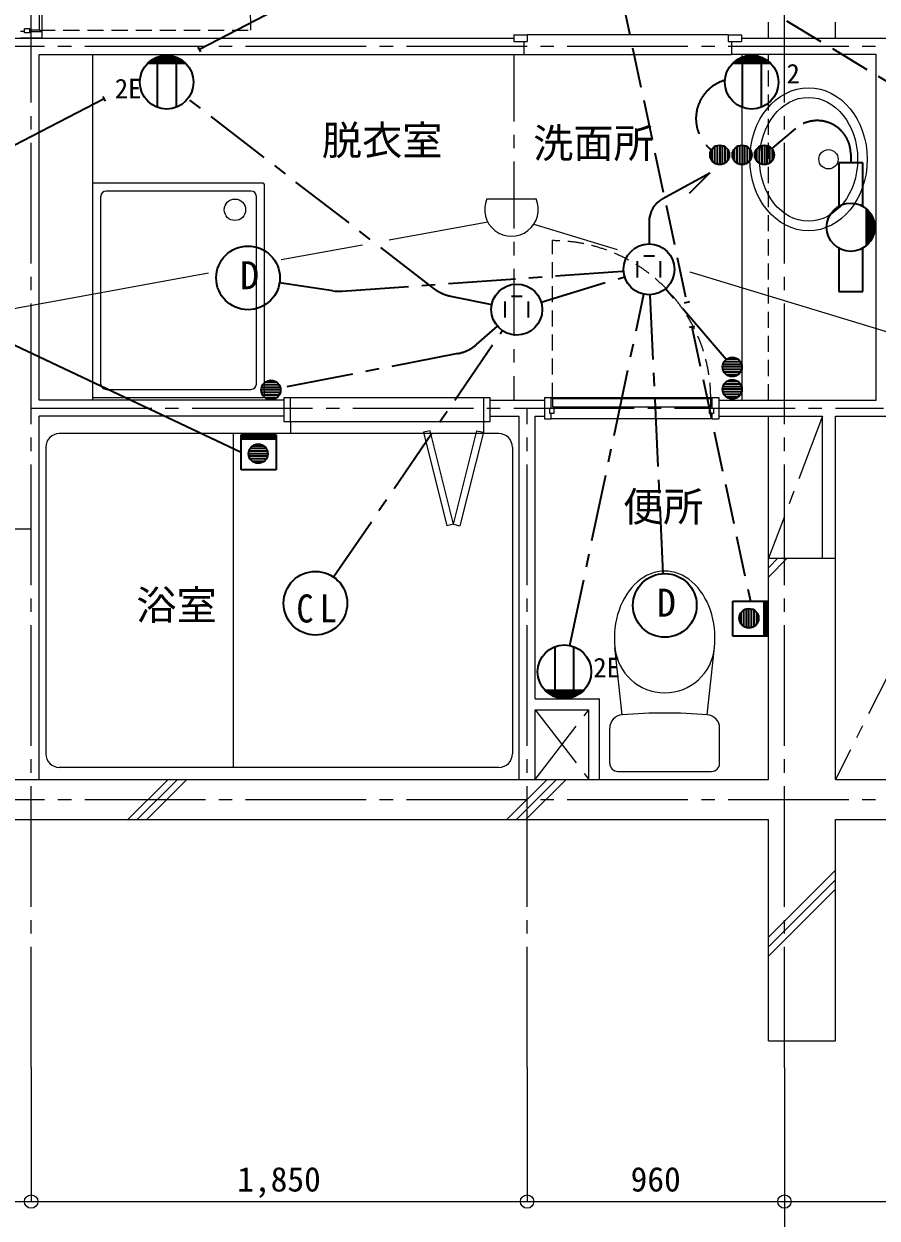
# Model space of a CAD drawing. Units: millimetres at full size, sheet at 1:50. Extents: x -9674 to 9699, y -6794 to 6791.
# Drawn here: x -920 to 2263, y -4511 to -56 of the extents above; entities that cross this region are included whole.
import ezdxf
from ezdxf.enums import TextEntityAlignment as Align

# ---------------------------------------------------------------- set-up
doc = ezdxf.new("R2010")
doc.units = ezdxf.units.MM
doc.header["$LTSCALE"] = 50
doc.header["$PDMODE"] = 32
doc.header["$PDSIZE"] = 50
for name, pattern in [('CHAIN1', [8, 5, -1, 1, -1]), ('CHAIN2', [12, 9, -1, 1, -1]), ('DASHED1', [1.8, 1.2, -0.6]), ('DASHED3', [4, 3, -1])]:
    doc.linetypes.add(name, pattern=pattern)
for name, color, linetype, lineweight in [('1-0_芯', 134, 'CHAIN2', 9), ('1-1_躯体', 134, 'Continuous', 9), ('1-2_間仕切', 134, 'Continuous', 9), ('1-3_建具', 134, 'Continuous', 9), ('1-4_仕上げ', 134, 'Continuous', 9), ('1-5_設備', 134, 'Continuous', 9), ('1-7_その他', 134, 'DASHED1', 9), ('1-8_ハッチ', 134, 'Continuous', 9), ('1-B_寸法', 134, 'Continuous', 9), ('1-C_梁', 134, 'DASHED1', 9), ('1-D_記号', 134, 'CHAIN1', 9), ('2-0_芯', 2, 'Continuous', 35), ('2-E', 2, 'Continuous', 35), ('3-3', 1, 'Continuous', 25), ('3-E', 3, 'Continuous', 35)]:
    doc.layers.add(name, color=color, linetype=linetype, lineweight=lineweight)
doc.layers.add('1-A_文字', color=134, linetype='Continuous')
doc.styles.add('ＭＳ ゴシック', font='')
doc.styles.get('ＭＳ ゴシック').set_extended_font_data('MS Gothic')

msp = doc.modelspace()

# ---------------------------------------------------------------- linework, layer by layer
at = {"layer": '1-0_芯'}
for p, q in [((-892.5, -3949.49), (-892.5, 4520.51)), ((1917.5, -3949.49), (1917.5, 4520.51)), ((-8492.5, -139.49), (3087.5, -139.49)), ((-892.5, -1489.49), (2286.5, -1489.49)), ((957.5, -3949.49), (957.5, -1489.49)), ((-3032.5, -1939.49), (-892.5, -1939.49)), ((-8492.5, -2949.49), (8517.5, -2949.49))]:
    msp.add_line(p, q, dxfattribs=at)
at = {"layer": '1-1_躯体'}
for p, q in [((1857.5, -2049.49), (2107.5, -2049.49)), ((1857.5, -2874.49), (1857.5, -2049.49)), ((2107.5, -2874.49), (2107.5, -2049.49)), ((-2842.5, -2874.49), (1857.5, -2874.49)), ((2107.5, -2874.49), (6557.5, -2874.49)), ((-2842.5, -3024.49), (1857.5, -3024.49)), ((1857.5, -3849.49), (1857.5, -3024.49)), ((2107.5, -3849.49), (2107.5, -3024.49)), ((2107.5, -3024.49), (6557.5, -3024.49)), ((1857.5, -3849.49), (2107.5, -3849.49))]:
    msp.add_line(p, q, dxfattribs=at)
at = {"layer": '1-2_間仕切'}
for p, q in [((-1332.5, -109.49), (907.5, -109.49)), ((945, -121.99), (945, -169.49)), ((1720, -121.99), (1720, -169.49)), ((1757.5, -109.49), (2312.5, -109.49)), ((-862.5, -169.49), (945, -169.49)), ((-862.5, -1459.49), (-862.5, -169.49)), ((2260, -169.49), (1720, -169.49)), ((2260, -1459.49), (2260, -169.49)), ((49.5, -1459.49), (-862.5, -1459.49)), ((819.5, -1459.49), (1022.5, -1459.49)), ((1047.5, -1449.49), (1647.5, -1449.49)), ((1672.5, -1459.49), (2260, -1459.49)), ((49.5, -1519.49), (-862.5, -1519.49)), ((-862.5, -2874.49), (-862.5, -1519.49)), ((819.5, -1519.49), (927.5, -1519.49)), ((927.5, -2874.49), (927.5, -1519.49)), ((987.5, -1519.49), (1022.5, -1519.49)), ((987.5, -2574.49), (987.5, -1519.49)), ((1672.5, -1519.49), (2060, -1519.49)), ((2060, -2049.49), (2060, -1519.49)), ((2107.5, -2049.49), (2107.5, -1519.49)), ((2107.5, -1519.49), (2307.5, -1519.49)), ((987.5, -2574.49), (1227.5, -2574.49)), ((1227.5, -2874.49), (1227.5, -2574.49)), ((987.5, -2614.49), (1187.5, -2614.49)), ((987.5, -2874.49), (987.5, -2614.49)), ((1187.5, -2874.49), (1187.5, -2614.49))]:
    msp.add_line(p, q, dxfattribs=at)
at = {"layer": '1-3_建具'}
for p, q in [((-892.5, -79.49), (-892.5, 710.51)), ((-862.5, 710.51), (-862.5, -79.49)), ((-917.5, -84.49), (-932.5, -84.49)), ((-897.5, -74.49), (-917.5, -74.49)), ((-917.5, -89.49), (-917.5, -74.49)), ((-897.5, -89.49), (-897.5, -74.49)), ((-897.5, -84.49), (-852.5, -84.49)), ((-862.5, -79.49), (-892.5, -79.49)), ((-897.5, -89.49), (-917.5, -89.49)), ((907.5, -96.99), (957.5, -96.99)), ((907.5, -96.99), (907.5, -121.99)), ((907.5, -121.99), (957.5, -121.99)), ((1707.5, -96.99), (957.5, -96.99)), ((957.5, -96.99), (957.5, -121.99)), ((1707.5, -96.99), (1757.5, -96.99)), ((1707.5, -96.99), (1707.5, -121.99)), ((1707.5, -121.99), (1757.5, -121.99)), ((1757.5, -96.99), (1757.5, -121.99)), ((945, -169.49), (1720, -169.49)), ((49.5, -1449.49), (74.5, -1449.49)), ((49.5, -1449.49), (49.5, -1539.49)), ((74.5, -1449.49), (794.5, -1449.49)), ((74.5, -1539.49), (74.5, -1449.49)), ((794.5, -1449.49), (819.5, -1449.49)), ((794.5, -1449.49), (794.5, -1539.49)), ((819.5, -1539.49), (819.5, -1449.49)), ((1022.5, -1449.49), (1047.5, -1449.49)), ((1022.5, -1449.49), (1022.5, -1529.49)), ((1047.5, -1489.49), (1047.5, -1449.49)), ((1052.5, -1454.49), (1052.5, -1484.49)), ((1642.5, -1454.49), (1052.5, -1454.49)), ((1642.5, -1484.49), (1642.5, -1454.49)), ((1647.5, -1449.49), (1672.5, -1449.49)), ((1647.5, -1489.49), (1647.5, -1449.49)), ((1672.5, -1449.49), (1672.5, -1529.49)), ((1057.5, -1509.49), (1042.5, -1509.49)), ((1047.5, -1529.49), (1047.5, -1509.49)), ((1052.5, -1484.49), (1642.5, -1484.49)), ((1057.5, -1489.49), (1057.5, -1509.49)), ((1637.5, -1509.49), (1637.5, -1489.49)), ((1637.5, -1489.49), (1652.5, -1489.49)), ((1652.5, -1509.49), (1637.5, -1509.49)), ((1647.5, -1529.49), (1647.5, -1509.49)), ((1652.5, -1489.49), (1652.5, -1509.49)), ((49.5, -1539.49), (74.5, -1539.49)), ((74.5, -1539.49), (794.5, -1539.49)), ((794.5, -1539.49), (819.5, -1539.49)), ((1022.5, -1529.49), (1047.5, -1529.49)), ((1647.5, -1529.49), (1047.5, -1529.49)), ((1647.5, -1529.49), (1672.5, -1529.49)), ((595.62, -1573.43), (571.37, -1579.49)), ((571.37, -1579.49), (658.68, -1928.74)), ((571.37, -1579.49), (658.68, -1928.74)), ((571.37, -1579.49), (658.68, -1928.74)), ((571.37, -1579.49), (658.68, -1928.74)), ((682.93, -1922.68), (595.62, -1573.43)), ((682.93, -1922.68), (770.25, -1573.43)), ((794.5, -1579.49), (707.19, -1928.74)), ((794.5, -1579.49), (707.19, -1928.74)), ((794.5, -1579.49), (707.19, -1928.74)), ((794.5, -1579.49), (707.19, -1928.74)), ((770.25, -1573.43), (794.5, -1579.49)), ((682.93, -1922.68), (658.68, -1928.74)), ((682.93, -1922.68), (707.19, -1928.74))]:
    msp.add_line(p, q, dxfattribs=at)
at = {"layer": '1-3_建具', "linetype": 'DASHED1'}
for p, q in [((-862.5, -79.49), (-72.5, -79.49)), ((1052.5, -1454.49), (1052.5, -864.49))]:
    msp.add_line(p, q, dxfattribs=at)
at = {"layer": '1-3_建具'}
for points in [[(-897.5, 715.51), (-852.5, 715.51), (-852.5, -84.49)], [(-852.5, -84.49), (-852.5, -109.49), (-932.5, -109.49)], [(1042.5, -1509.49), (1042.5, -1489.49), (1057.5, -1489.49)]]:
    msp.add_lwpolyline(points, dxfattribs=at)
at = {"layer": '1-3_建具', "linetype": 'DASHED1'}
for centre, radius in [((-862.5, -79.49), 790), ((1052.5, -1454.49), 590)]:
    msp.add_arc(centre, radius, 0, 90, dxfattribs=at)
at = {"layer": '1-4_仕上げ'}
msp.add_line((1857.5, -2049.49), (1857.5, -1519.49), dxfattribs=at)
at = {"layer": '1-5_設備'}
for p, q in [((-662.5, -1459.49), (-662.5, -169.49)), ((1760, -1459.49), (1760, -169.49)), ((-27.5, -649.49), (-662.5, -649.49)), ((-22.5, -1444.49), (-22.5, -654.49)), ((-632.5, -1399.49), (-632.5, -699.49)), ((-72.5, -679.49), (-612.5, -679.49)), ((-52.5, -1399.49), (-52.5, -699.49)), ((-612.5, -1419.49), (-72.5, -1419.49)), ((-662.5, -1449.49), (-27.5, -1449.49)), ((74.5, -1539.49), (74.5, -1584.49)), ((794.5, -1539.49), (794.5, -1584.49)), ((852.5, -1584.49), (-787.5, -1584.49)), ((-137.5, -2829.49), (-137.5, -1584.49)), ((571.37, -1579.49), (658.68, -1928.74)), ((794.5, -1579.49), (707.19, -1928.74)), ((-837.5, -1634.49), (-837.5, -2779.49)), ((902.5, -1634.49), (902.5, -2779.49)), ((1311.84, -2633.4), (1285.19, -2382.34)), ((1629.83, -2633.4), (1656.49, -2382.34)), ((1265.84, -2814.49), (1265.84, -2683.24)), ((1675.84, -2814.49), (1675.84, -2683.24)), ((852.5, -2829.49), (-787.5, -2829.49)), ((1295.84, -2844.49), (1645.84, -2844.49))]:
    msp.add_line(p, q, dxfattribs=at)
for centre, radius in [((2081.76, -560.97), 36), ((-132.5, -749.49), 40)]:
    msp.add_circle(centre, radius, dxfattribs=at)
for centre, radius, start, end in [((-27.5, -654.49), 5, 0, 90), ((-612.5, -699.49), 20, 90, 180), ((-72.5, -699.49), 20, 0, 90), ((-612.5, -1399.49), 20, 180, 270), ((-72.5, -1399.49), 20, 270, 0), ((-27.5, -1444.49), 5, 270, 0), ((-787.5, -1634.49), 50, 90, 180), ((852.5, -1634.49), 50, 0, 90), ((1470.84, -2365.22), 186.44, 185.26901, 354.731), ((1470.84, -4616.43), 1989.39, 85.41592, 94.58409), ((1315.84, -2683.24), 50, 94.58409, 180), ((1625.84, -2683.24), 50, 0, 85.41592), ((-787.5, -2779.49), 50, 180, 270), ((852.5, -2779.49), 50, 270, 0), ((1295.84, -2814.49), 30, 180, 270), ((1645.84, -2814.49), 30, 270, 0)]:
    msp.add_arc(centre, radius, start, end, dxfattribs=at)
for major_axis, ratio in [((0, 267), 0.8202), ((0, 231), 0.7922)]:
    msp.add_ellipse((2007.36, -560.97), major_axis=major_axis, ratio=ratio, dxfattribs=at)
msp.add_ellipse((1470.84, -2347.3), major_axis=(0, 250), ratio=0.75, start_param=4.5717765, end_param=7.9945944, dxfattribs=at)
at = {"layer": '1-7_その他', "linetype": 'CHAIN1'}
for p, q in [((3066.5, -979.49), (2107.5, -2874.49)), ((2060, -1519.49), (1857.5, -2049.49)), ((987.5, -2874.49), (1187.5, -2614.49)), ((987.5, -2614.49), (1187.5, -2874.49))]:
    msp.add_line(p, q, dxfattribs=at)
at = {"layer": '1-8_ハッチ'}
for p, q in [((1857.5, -2119.92), (1927.93, -2049.49)), ((1857.5, -2084.57), (1892.58, -2049.49)), ((-531.99, -3024.49), (-381.99, -2874.49)), ((-496.63, -3024.49), (-346.63, -2874.49)), ((-461.28, -3024.49), (-311.28, -2874.49)), ((882.22, -3024.49), (1032.22, -2874.49)), ((917.58, -3024.49), (1067.58, -2874.49)), ((952.93, -3024.49), (1102.93, -2874.49)), ((1857.5, -3463.43), (2107.5, -3213.43)), ((1857.5, -3498.78), (2107.5, -3248.78)), ((1857.5, -3534.14), (2107.5, -3284.14))]:
    msp.add_line(p, q, dxfattribs=at)
at = {"layer": '1-B_寸法'}
for p, q in [((-892.5, -3949.49), (-892.5, -4449.49)), ((957.5, -3949.49), (957.5, -4449.49)), ((1917.5, -3949.49), (1917.5, -4699.49)), ((-3032.5, -4449.49), (-892.5, -4449.49)), ((-892.5, -4449.49), (957.5, -4449.49)), ((957.5, -4449.49), (1917.5, -4449.49)), ((1917.5, -4449.49), (3087.5, -4449.49))]:
    msp.add_line(p, q, dxfattribs=at)
for p in [(-892.5, -4449.49), (957.5, -4449.49), (1917.5, -4449.49)]:
    msp.add_point(p, dxfattribs=at)
at = {"layer": '1-C_梁'}
for p, q in [((1857.5, -109.49), (1857.5, 740.51)), ((2107.5, -109.49), (2107.5, 730.51)), ((1857.5, -1459.49), (1857.5, -169.49))]:
    msp.add_line(p, q, dxfattribs=at)
at = {"layer": '1-D_記号'}
msp.add_line((907.5, -169.49), (907.5, -1459.49), dxfattribs=at)
at = {"layer": '2-0_芯'}
for p, q in [((506.32, 248.92), (-264.7, -150.99)), ((-362.58, -176.37), (-411.22, -176.37)), ((-260.09, -159.87), (-269.3, -142.11)), ((1819.44, -176.37), (1770.8, -176.37)), ((-315.49, -203.37), (-458.32, -203.37)), ((-318.56, -200.36), (-455.25, -200.36)), ((-325.59, -194.37), (-448.21, -194.37)), ((-334.22, -188.36), (-439.58, -188.36)), ((-345.44, -182.36), (-428.37, -182.36)), ((-421.9, -179.69), (-421.9, -367.08)), ((-351.9, -179.69), (-351.9, -367.08)), ((1866.53, -203.37), (1723.7, -203.37)), ((1863.46, -200.36), (1726.78, -200.36)), ((1856.43, -194.37), (1733.81, -194.37)), ((1847.8, -188.36), (1742.44, -188.36)), ((1836.58, -182.36), (1753.65, -182.36)), ((1760.12, -179.69), (1760.12, -367.08)), ((1830.12, -179.69), (1830.12, -367.08)), ((-619.64, -335.09), (-1971.63, -1036.35)), ((-615.03, -343.97), (-624.24, -326.22)), ((1647.07, -522.94), (1647.07, -566.15)), ((1656.67, -514.09), (1656.67, -575.01)), ((1666.27, -509.85), (1666.27, -579.25)), ((1675.87, -508.54), (1675.87, -580.56)), ((1685.48, -509.85), (1685.48, -579.25)), ((1695.08, -514.09), (1695.08, -575.01)), ((1704.68, -522.94), (1704.68, -566.15)), ((1730.42, -522.94), (1730.42, -566.15)), ((1740.02, -514.09), (1740.02, -575.01)), ((1749.62, -509.85), (1749.62, -579.25)), ((1759.22, -508.54), (1759.22, -580.56)), ((1768.82, -509.85), (1768.82, -579.25)), ((1778.43, -514.09), (1778.43, -575.01)), ((1788.03, -522.94), (1788.03, -566.15)), ((1813.77, -522.94), (1813.77, -566.15)), ((1823.37, -514.09), (1823.37, -575.01)), ((1832.97, -509.85), (1832.97, -579.25)), ((1842.57, -508.54), (1842.57, -580.56)), ((1852.17, -509.85), (1852.17, -579.25)), ((1861.77, -514.09), (1861.77, -575.01)), ((1871.38, -522.94), (1871.38, -566.15)), ((2209.83, -574.38), (2119.81, -574.38)), ((2119.81, -574.38), (2119.81, -736.47)), ((2164.82, -541.74), (2164.82, -574.38)), ((2209.83, -736.47), (2209.83, -574.38)), ((1464.28, -707.15), (1638.62, -611.55)), ((1638.62, -611.55), (1561.81, -688.36)), ((2223.61, -882.6), (2223.61, -746.26)), ((2226.61, -879.89), (2226.61, -748.97)), ((2232.61, -873.65), (2232.61, -755.2)), ((1412.37, -794.83), (1412.37, -876.55)), ((2238.61, -865.99), (2238.61, -762.87)), ((2244.61, -856.1), (2244.61, -772.97)), ((2250.61, -841.69), (2250.61, -787.17)), ((2119.81, -892.39), (2119.81, -1054.48)), ((2209.83, -1054.48), (2209.83, -892.39)), ((2119.81, -1054.48), (2209.83, -1054.48)), ((1758.83, -1335.83), (1686.82, -1335.83)), ((1757.53, -1326.22), (1688.12, -1326.22)), ((1753.28, -1316.62), (1692.37, -1316.62)), ((1744.43, -1307.02), (1701.22, -1307.02)), ((1757.53, -1345.43), (1688.12, -1345.43)), ((1753.28, -1355.03), (1692.37, -1355.03)), ((1744.43, -1364.63), (1701.22, -1364.63)), ((38.11, -1421.62), (-33.9, -1421.62)), ((36.81, -1412.02), (-32.6, -1412.02)), ((32.56, -1402.41), (-28.36, -1402.41)), ((23.71, -1392.81), (-19.5, -1392.81)), ((1758.83, -1419.17), (1686.82, -1419.17)), ((1757.53, -1409.57), (1688.12, -1409.57)), ((1753.28, -1399.97), (1692.37, -1399.97)), ((1744.43, -1390.37), (1701.22, -1390.37)), ((36.81, -1431.22), (-32.6, -1431.22)), ((32.56, -1440.82), (-28.36, -1440.82)), ((23.71, -1450.42), (-19.5, -1450.42)), ((1757.53, -1428.78), (1688.12, -1428.78)), ((1753.28, -1438.38), (1692.37, -1438.38)), ((1744.43, -1447.98), (1701.22, -1447.98)), ((1061.65, -2566.52), (1061.65, -2379.13)), ((1131.65, -2566.52), (1131.65, -2379.13)), ((1168.07, -2542.84), (1025.24, -2542.84)), ((1165, -2545.84), (1028.31, -2545.84)), ((1157.96, -2551.84), (1035.34, -2551.84)), ((1149.33, -2557.84), (1043.97, -2557.84)), ((1138.12, -2563.84), (1055.19, -2563.84)), ((1120.97, -2569.84), (1072.33, -2569.84))]:
    msp.add_line(p, q, dxfattribs=at)
at = {"layer": '2-0_芯', "linetype": 'CHAIN1'}
for p, q in [((609.79, -1043), (-307.74, -334.51)), ((1959.25, -446.18), (1870.1, -521.34)), ((265.84, -1052.84), (1317.61, -978.27)), ((232.71, -1051.51), (33.84, -1021.3)), ((1009.93, -1093.95), (1321.48, -999.19)), ((1117.24, -2374.94), (1392.82, -1064.51)), ((1465.68, -2106.47), (1416.82, -1066.44)), ((1699.47, -1308.42), (1473.99, -1043.85)), ((671.57, -1071.26), (825.96, -1102.66)), ((235.19, -2119.23), (867.09, -1197.39)), ((768.34, -1252.09), (847.23, -1183.78)), ((698.82, -1285.93), (37.45, -1414.74))]:
    msp.add_line(p, q, dxfattribs=at)
at = {"layer": '2-0_芯'}
for centre, radius in [((-386.9, -273.38), 100.02), ((1795.12, -273.38), 100.02), ((1675.87, -544.55), 36.01), ((1759.22, -544.55), 36.01), ((1842.57, -544.55), 36.01), ((2164.82, -814.43), 90.02), ((1722.82, -1335.83), 36.01), ((2.1, -1421.62), 36.01), ((1722.82, -1419.17), 36.01), ((1096.65, -2472.82), 100.02)]:
    msp.add_circle(centre, radius, dxfattribs=at)
at = {"layer": '2-0_芯', "linetype": 'CHAIN1'}
for centre, radius, start, end in [((1735.5, -408.97), 148.11, 105.72973, 232.29939), ((2039.82, -541.74), 125, 0, 130.13554), ((701.47, -924.27), 150, 232.32596, 258.50344), ((670.15, -1138.69), 150, 281.02093, 310.88878)]:
    msp.add_arc(centre, radius, start, end, dxfattribs=at)
at = {"layer": '2-0_芯'}
for centre, radius, start, end in [((1512.37, -794.83), 100, 118.7398, 180), ((255.24, -903.21), 150, 261.36192, 274.05555)]:
    msp.add_arc(centre, radius, start, end, dxfattribs=at)
at = {"layer": '2-E'}
for p, q in [((1432.37, -922.21), (1392.37, -922.21)), ((1369.29, -1001.55), (1369.29, -941.55)), ((1455.44, -1001.55), (1455.44, -941.55)), ((875.97, -1151.59), (875.97, -1091.59)), ((939.05, -1072.26), (899.05, -1072.26)), ((962.12, -1151.59), (962.12, -1091.59))]:
    msp.add_line(p, q, dxfattribs=at)
for centre, radius in [((-83.58, -1003.46), 118.77), ((1412.37, -971.55), 95), ((919.05, -1121.59), 95), ((168.03, -2217.2), 118.77), ((1471.25, -2225.11), 118.77)]:
    msp.add_circle(centre, radius, dxfattribs=at)
at = {"layer": '3-3'}
for p, q in [((807.45, -708.27), (990.82, -708.27)), ((442.94, -861.57), (810.42, -794.48)), ((982.44, -803.64), (1292.9, -898.12)), ((40.7, -935.01), (343.21, -879.78)), ((-1726.78, -1257.68), (-231.37, -984.67)), ((1564.07, -980.65), (4395.84, -1842.46))]:
    msp.add_line(p, q, dxfattribs=at)
msp.add_arc((899.14, -748.27), 100.03, 156.4305, 23.56947, dxfattribs=at)
at = {"layer": '3-E', "linetype": 'DASHED3'}
for p, q in [((1267.39, 246.14), (1553.06, -1095.28)), ((6330.95, -2714.55), (1444.01, 247.15)), ((1572.46, -1186.42), (1790.44, -2210.01))]:
    msp.add_line(p, q, dxfattribs=at)
at = {"layer": '3-E'}
for p, q in [((-1645.5, -927.57), (-108.74, -1654.13)), ((-108.74, -1589.13), (21.26, -1589.13)), ((-108.74, -1719.13), (-108.74, -1589.13)), ((-108.74, -1594.13), (21.26, -1594.13)), ((-108.74, -1599.13), (21.26, -1599.13)), ((21.26, -1589.13), (21.26, -1719.13)), ((-108.74, -1604.13), (21.26, -1604.13)), ((-15.13, -1640.31), (-76.05, -1640.31)), ((-23.98, -1630.71), (-67.19, -1630.71)), ((-9.58, -1659.51), (-81.6, -1659.51)), ((-10.89, -1649.91), (-80.29, -1649.91)), ((-10.89, -1669.12), (-80.29, -1669.12)), ((-15.13, -1678.72), (-76.05, -1678.72)), ((-23.98, -1688.32), (-67.19, -1688.32)), ((21.26, -1719.13), (-108.74, -1719.13)), ((1725.44, -2340.01), (1725.44, -2210.01)), ((1725.44, -2210.01), (1855.44, -2210.01)), ((1840.44, -2210.01), (1840.44, -2340.01)), ((1845.44, -2210.01), (1845.44, -2340.01)), ((1850.44, -2210.01), (1850.44, -2340.01)), ((1855.44, -2210.01), (1855.44, -2340.01)), ((1756.25, -2294.77), (1756.25, -2251.56)), ((1765.86, -2303.62), (1765.86, -2242.7)), ((1775.46, -2307.86), (1775.46, -2238.46)), ((1785.06, -2309.17), (1785.06, -2237.15)), ((1794.66, -2307.86), (1794.66, -2238.46)), ((1804.26, -2303.62), (1804.26, -2242.7)), ((1813.87, -2294.77), (1813.87, -2251.56)), ((1855.44, -2340.01), (1725.44, -2340.01))]:
    msp.add_line(p, q, dxfattribs=at)
at = {"layer": '3-E', "linetype": 'CHAIN1'}
for p, q in [((1562.84, -1093.2), (1543.28, -1097.37)), ((1582.25, -1184.34), (1562.68, -1188.5))]:
    msp.add_line(p, q, dxfattribs=at)
at = {"layer": '3-E'}
for centre in [(-45.59, -1659.51), (1785.06, -2273.16)]:
    msp.add_circle(centre, 36.01, dxfattribs=at)

# ---------------------------------------------------------------- texts
at = {"layer": '1-A_文字', "style": 'ＭＳ ゴシック'}
for s, p in [('脱衣室', (191.88, -578.29)), ('洗面所', (980.1, -588.8)), ('便所', (1315.28, -1944.83)), ('浴室', (-500.32, -2312.37))]:
    msp.add_text(s, height=110, dxfattribs=at).set_placement(p, align=Align.BOTTOM_LEFT)
at = {"layer": '1-B_寸法', "style": 'ＭＳ ゴシック'}
for s, p in [('1,850', (-123.75, -4439.49)), ('960', (1343.75, -4439.49))]:
    msp.add_text(s, height=91.64, dxfattribs=at).set_placement(p, align=Align.BOTTOM_LEFT)
at = {"layer": '2-0_芯', "color": 7, "style": 'ＭＳ ゴシック'}
for s, p in [('2', (1924.93, -300.22)), ('2E', (-580.53, -355.94)), ('2E', (1204.47, -2516))]:
    msp.add_text(s, height=73.31, dxfattribs=at).set_placement(p, align=Align.BOTTOM_LEFT)
at = {"layer": '2-E', "color": 7, "style": 'ＭＳ ゴシック'}
for p in [(-113.1, -1077.06), (1441.74, -2298.71)]:
    msp.add_text('D', height=104.5, dxfattribs=at).set_placement(p, align=Align.BOTTOM_LEFT)
at = {"layer": '2-E', "color": 7, "insert": (96.95, -2290.8), "char_height": 104.5, "attachment_point": 7, "style": 'ＭＳ ゴシック'}
msp.add_mtext('\\T1.36;\\W0.9;CL', dxfattribs=at)

doc.saveas('drawing.dxf')
